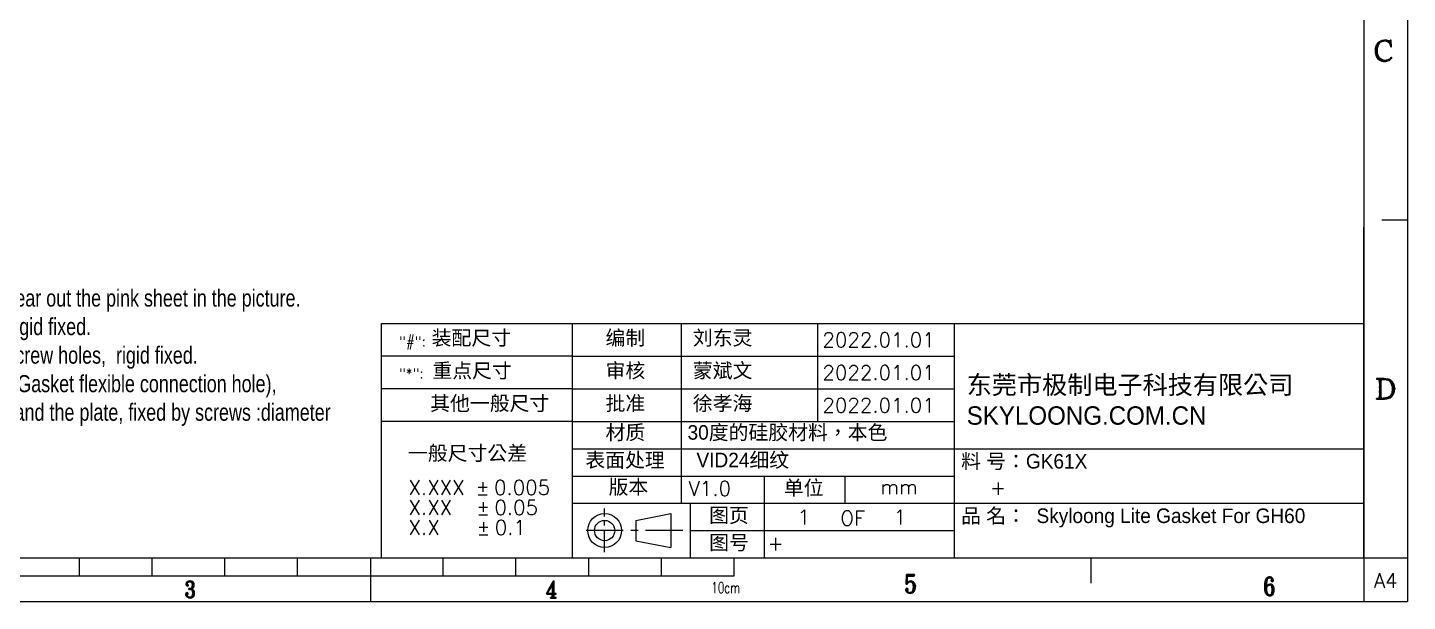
# Model space of a CAD drawing. Header units: millimetres. Extents: x 1385 to 1932, y 378 to 1802.
# Drawn here: x 1610.1 to 1932.2, y 1465.5 to 1599.6 of the extents above; entities that cross this region are included whole.
import ezdxf

# ---------------------------------------------------------------- set-up
doc = ezdxf.new("R2010")
doc.units = ezdxf.units.MM
doc.header["$LTSCALE"] = 46.255
doc.linetypes.add('CENTER', pattern=[0.6, 0.375, -0.075, 0.075, -0.075])
for name, color, linetype in [('09', 9, 'CONTINUOUS'), ('30', 30, 'CONTINUOUS'), ('CENTER', 6, 'CENTER'), ('DIM', 1, 'CONTINUOUS'), ('TEXT', 3, 'CONTINUOUS')]:
    doc.layers.add(name, color=color, linetype=linetype)
doc.styles.add('ROMANS', font='romans', dxfattribs={"width": 0.7})
doc.styles.add('細明體', font='PMingLiU.ttf', dxfattribs={"height": 3})

msp = doc.modelspace()

# ---------------------------------------------------------------- hatches: boundary and pattern name
at = {"layer": 'TEXT'}
h = msp.add_hatch(dxfattribs=at)
h.set_pattern_fill('ANSI31', color=1, scale=0.09037, angle=720, style=0)
h.set_pattern_definition([(45, (1908.787749, 1437.427304), (-0.0079876969, 0.0079876969), [])])
h.paths.add_polyline_path([(1926.02, 1592.25), (1925.81, 1592.44), (1925.66, 1592.6), (1925.52, 1592.81), (1925.4, 1593.03), (1925.32, 1593.29), (1925.26, 1593.56), (1925.22, 1593.85), (1925.2, 1594.16), (1925.22, 1594.22), (1925.23, 1594.55), (1925.26, 1594.85), (1925.32, 1595.14), (1925.4, 1595.39), (1925.51, 1595.62), (1925.62, 1595.83), (1925.76, 1596), (1925.84, 1596.08), (1926.05, 1596.23), (1926.33, 1596.36), (1926.41, 1596.39), (1926.68, 1596.45), (1926.94, 1596.48), (1927.03, 1596.48), (1927.27, 1596.44), (1927.49, 1596.36), (1927.69, 1596.26), (1927.86, 1596.11), (1928.02, 1595.92), (1928.15, 1595.67), (1928.27, 1595.4), (1928.35, 1595.08), (1928.48, 1595.1), (1928.44, 1596.68), (1928.27, 1596.68), (1928.22, 1596.58), (1928.04, 1596.45), (1927.98, 1596.46), (1927.63, 1596.57), (1927.43, 1596.62), (1927.16, 1596.67), (1926.9, 1596.68), (1926.86, 1596.68), (1926.58, 1596.67), (1926.31, 1596.61), (1926.07, 1596.52), (1925.84, 1596.39), (1925.62, 1596.23), (1925.4, 1596.05), (1925.33, 1595.96), (1925.17, 1595.75), (1925.05, 1595.53), (1924.93, 1595.29), (1924.84, 1595.03), (1924.79, 1594.77), (1924.74, 1594.48), (1924.74, 1594.18), (1924.74, 1593.95), (1924.77, 1593.63), (1924.82, 1593.36), (1924.9, 1593.09), (1924.99, 1592.84), (1925.1, 1592.63), (1925.25, 1592.42), (1925.42, 1592.24), (1925.59, 1592.08), (1925.81, 1591.92), (1926.05, 1591.81), (1926.3, 1591.72), (1926.57, 1591.68), (1926.86, 1591.66), (1927.09, 1591.66), (1927.36, 1591.72), (1927.62, 1591.79), (1927.86, 1591.91), (1928.09, 1592.05), (1928.22, 1592.15), (1928.44, 1592.35), (1928.58, 1592.55), (1928.5, 1592.67), (1928.44, 1592.61), (1928.24, 1592.4), (1928.01, 1592.22), (1927.78, 1592.09), (1927.55, 1591.99), (1927.3, 1591.94), (1927.04, 1591.91), (1926.74, 1591.94), (1926.48, 1591.99), (1926.24, 1592.11)])
h = msp.add_hatch(dxfattribs=at)
h.set_pattern_fill('ANSI31', color=1, scale=0.016138, angle=720, style=0)
h.set_pattern_definition([(45, (1913.248357, 1458.297163), (-0.03622991, 0.03622991), [])])
h.paths.add_polyline_path([(1925.68, 1516.79), (1925.68, 1513.57), (1925.65, 1513.26), (1925.55, 1513.05), (1925.36, 1512.95), (1925.03, 1512.9), (1925.03, 1512.77), (1926.87, 1512.77), (1927.17, 1512.78), (1927.46, 1512.82), (1927.72, 1512.9), (1927.98, 1512.98), (1928.21, 1513.1), (1928.41, 1513.24), (1928.6, 1513.41), (1928.77, 1513.61), (1928.93, 1513.84), (1929.04, 1514.08), (1929.13, 1514.33), (1929.2, 1514.59), (1929.24, 1514.88), (1929.26, 1515.17), (1929.26, 1515.3), (1929.23, 1515.6), (1929.19, 1515.89), (1929.11, 1516.15), (1929.01, 1516.39), (1928.88, 1516.61), (1928.74, 1516.81), (1928.57, 1516.99), (1928.53, 1517.02), (1928.34, 1517.18), (1928.12, 1517.31), (1927.88, 1517.41), (1927.62, 1517.5), (1927.35, 1517.55), (1927.06, 1517.6), (1926.74, 1517.6), (1925.03, 1517.6), (1925.03, 1517.47), (1925.35, 1517.43), (1925.55, 1517.32), (1925.55, 1517.31), (1925.65, 1517.12)])
h.paths.add_polyline_path([(1926.1, 1517.04), (1926.14, 1517.28), (1926.17, 1517.31), (1926.44, 1517.38), (1926.67, 1517.38), (1927, 1517.35), (1927.29, 1517.3), (1927.55, 1517.22), (1927.78, 1517.14), (1927.96, 1517.01), (1928.14, 1516.88), (1928.27, 1516.72), (1928.41, 1516.52), (1928.53, 1516.29), (1928.61, 1516.03), (1928.68, 1515.77), (1928.73, 1515.48), (1928.74, 1515.17), (1928.74, 1515.12), (1928.73, 1514.84), (1928.68, 1514.56), (1928.63, 1514.31), (1928.54, 1514.09), (1928.44, 1513.87), (1928.32, 1513.69), (1928.17, 1513.53), (1928.01, 1513.38), (1927.81, 1513.27), (1927.59, 1513.17), (1927.36, 1513.1), (1927.1, 1513.04), (1926.83, 1513.01), (1926.53, 1513), (1926.45, 1513), (1926.2, 1513.04), (1926.17, 1513.07), (1926.1, 1513.34)], flags=16)
h = msp.add_hatch(dxfattribs=at)
h.set_pattern_fill('ANSI31', color=1, scale=0.07534, angle=720, style=0)
h.set_pattern_definition([(45, (1549.136766, 1252.006175), (-0.00665921676, 0.00665921676), [])])
h.paths.add_polyline_path([(1648.58, 1469.61), (1648.61, 1469.37), (1648.61, 1469.32), (1648.58, 1469.07), (1648.53, 1468.86), (1648.43, 1468.69), (1648.3, 1468.58), (1648.15, 1468.51), (1647.96, 1468.5), (1647.78, 1468.5), (1647.78, 1468.29), (1647.96, 1468.29), (1648.21, 1468.26), (1648.4, 1468.19), (1648.54, 1468.07), (1648.62, 1467.92), (1648.66, 1467.71), (1648.69, 1467.46), (1648.68, 1467.24), (1648.64, 1467), (1648.57, 1466.82), (1648.47, 1466.67), (1648.35, 1466.56), (1648.19, 1466.5), (1648, 1466.48), (1647.79, 1466.52), (1647.58, 1466.61), (1647.43, 1466.78), (1647.38, 1466.97), (1647.47, 1467.13), (1647.51, 1467.17), (1647.61, 1467.35), (1647.54, 1467.52), (1647.38, 1467.6), (1647.31, 1467.58), (1647.14, 1467.46), (1647.11, 1467.4), (1647.07, 1467.18), (1647.07, 1467.14), (1647.1, 1466.92), (1647.2, 1466.73), (1647.24, 1466.66), (1647.39, 1466.5), (1647.58, 1466.38), (1647.65, 1466.35), (1647.86, 1466.3), (1648.08, 1466.27), (1648.17, 1466.27), (1648.39, 1466.31), (1648.58, 1466.39), (1648.73, 1466.5), (1648.87, 1466.64), (1648.97, 1466.81), (1649.04, 1467), (1649.09, 1467.22), (1649.11, 1467.47), (1649.11, 1467.54), (1649.07, 1467.78), (1649, 1467.97), (1648.9, 1468.14), (1648.89, 1468.15), (1648.75, 1468.28), (1648.55, 1468.36), (1648.32, 1468.4), (1648.53, 1468.47), (1648.71, 1468.58), (1648.85, 1468.75), (1648.94, 1468.93), (1649, 1469.14), (1649.03, 1469.37), (1649.03, 1469.43), (1648.98, 1469.64), (1648.91, 1469.84), (1648.85, 1469.97), (1648.71, 1470.11), (1648.54, 1470.21), (1648.33, 1470.26), (1648.08, 1470.29), (1648, 1470.29), (1647.76, 1470.25), (1647.58, 1470.18), (1647.4, 1470.05), (1647.26, 1469.87), (1647.18, 1469.66), (1647.15, 1469.46), (1647.15, 1469.39), (1647.21, 1469.19), (1647.25, 1469.14), (1647.44, 1469.05), (1647.6, 1469.11), (1647.67, 1469.26), (1647.65, 1469.35), (1647.5, 1469.5), (1647.5, 1469.51), (1647.4, 1469.68), (1647.44, 1469.83), (1647.63, 1469.97), (1647.79, 1470.04), (1648, 1470.08), (1648.07, 1470.08), (1648.26, 1470.04), (1648.42, 1469.94), (1648.51, 1469.8)])
h = msp.add_hatch(dxfattribs=at)
h.set_pattern_fill('ANSI31', color=1, scale=0.07534, angle=720, style=0)
h.set_pattern_definition([(45, (1593.841029, 1251.944633), (-0.00665921676, 0.00665921676), [])])
h.paths.add_polyline_path([(1733.03, 1470.23), (1732.8, 1470.23), (1731.3, 1467.44), (1731.3, 1467.2), (1732.62, 1467.2), (1732.62, 1466.59), (1732.6, 1466.51), (1732.45, 1466.41), (1732.16, 1466.41), (1732.16, 1466.25), (1733.49, 1466.25), (1733.49, 1466.41), (1733.17, 1466.41), (1733.12, 1466.43), (1733.03, 1466.59), (1733.03, 1467.2), (1733.53, 1467.2), (1733.53, 1467.37), (1733.03, 1467.37)])
h.paths.add_polyline_path([(1732.62, 1467.37), (1732.62, 1469.41), (1731.51, 1467.37)], flags=17)
h = msp.add_hatch(dxfattribs=at)
h.set_pattern_fill('ANSI31', color=1, scale=0.084381, angle=720, style=0)
h.set_pattern_definition([(45, (1613.577406, 1475.653603), (-0.00745832277, 0.00745832277), [])])
h.paths.add_polyline_path([(1817.06, 1471.4), (1817.13, 1471.82), (1815.29, 1471.82), (1815.24, 1469.51), (1815.45, 1469.51), (1815.56, 1469.71), (1815.73, 1469.89), (1815.92, 1470), (1816.15, 1470.05), (1816.2, 1470.04), (1816.44, 1470), (1816.63, 1469.88), (1816.77, 1469.7), (1816.84, 1469.49), (1816.88, 1469.25), (1816.9, 1468.96), (1816.9, 1468.88), (1816.88, 1468.59), (1816.84, 1468.34), (1816.77, 1468.13), (1816.68, 1467.94), (1816.52, 1467.75), (1816.32, 1467.64), (1816.08, 1467.6), (1815.91, 1467.62), (1815.68, 1467.7), (1815.6, 1467.76), (1815.5, 1467.95), (1815.59, 1468.13), (1815.62, 1468.17), (1815.69, 1468.4), (1815.6, 1468.55), (1815.4, 1468.61), (1815.2, 1468.49), (1815.18, 1468.43), (1815.13, 1468.19), (1815.13, 1468.14), (1815.18, 1467.9), (1815.29, 1467.7), (1815.47, 1467.55), (1815.49, 1467.54), (1815.69, 1467.44), (1815.93, 1467.39), (1816.22, 1467.37), (1816.47, 1467.4), (1816.69, 1467.49), (1816.71, 1467.5), (1816.91, 1467.65), (1817.06, 1467.83), (1817.18, 1468.04), (1817.26, 1468.23), (1817.32, 1468.46), (1817.36, 1468.71), (1817.37, 1468.98), (1817.36, 1469.21), (1817.31, 1469.45), (1817.22, 1469.66), (1817.2, 1469.7), (1817.08, 1469.91), (1816.92, 1470.07), (1816.74, 1470.19), (1816.52, 1470.26), (1816.27, 1470.28), (1816.2, 1470.28), (1815.96, 1470.23), (1815.74, 1470.13), (1815.57, 1470), (1815.43, 1469.84), (1815.48, 1471.4)])
h = msp.add_hatch(dxfattribs=at)
h.set_pattern_fill('ANSI31', color=1, scale=0.083712, angle=720, style=0)
h.set_pattern_definition([(45, (1658.336554, 1228.70846), (-0.00739912973, 0.00739912973), [])])
h.paths.add_polyline_path([(1900.83, 1470.83), (1900.66, 1471.03), (1900.51, 1471.14), (1900.29, 1471.21), (1900.04, 1471.24), (1899.86, 1471.23), (1899.63, 1471.15), (1899.44, 1471.03), (1899.41, 1471.01), (1899.27, 1470.84), (1899.17, 1470.63), (1899.07, 1470.37), (1899.04, 1470.23), (1899, 1470.03), (1898.96, 1469.8), (1898.95, 1469.53), (1898.93, 1469.27), (1898.93, 1468.98), (1898.93, 1468.93), (1898.93, 1468.63), (1898.95, 1468.35), (1898.96, 1468.1), (1899, 1467.9), (1899.03, 1467.72), (1899.09, 1467.52), (1899.18, 1467.29), (1899.3, 1467.1), (1899.46, 1466.96), (1899.64, 1466.85), (1899.86, 1466.79), (1900.09, 1466.78), (1900.31, 1466.81), (1900.51, 1466.87), (1900.69, 1466.99), (1900.84, 1467.18), (1900.97, 1467.41), (1901.03, 1467.56), (1901.08, 1467.79), (1901.12, 1468.04), (1901.14, 1468.3), (1901.14, 1468.32), (1901.11, 1468.59), (1901.06, 1468.83), (1900.98, 1469.03), (1900.97, 1469.04), (1900.84, 1469.26), (1900.66, 1469.41), (1900.44, 1469.52), (1900.2, 1469.55), (1900.09, 1469.55), (1899.86, 1469.49), (1899.66, 1469.36), (1899.58, 1469.33), (1899.4, 1469.18), (1899.4, 1469.36), (1899.4, 1469.63), (1899.41, 1469.87), (1899.44, 1470.1), (1899.47, 1470.34), (1899.5, 1470.46), (1899.58, 1470.71), (1899.72, 1470.87), (1899.87, 1470.98), (1900.09, 1471.01), (1900.14, 1471.01), (1900.38, 1470.95), (1900.46, 1470.92), (1900.57, 1470.75), (1900.51, 1470.58), (1900.49, 1470.57), (1900.41, 1470.34), (1900.46, 1470.15), (1900.66, 1470.09), (1900.67, 1470.09), (1900.88, 1470.2), (1900.88, 1470.23), (1900.94, 1470.46), (1900.92, 1470.61)])
h.paths.add_polyline_path([(1900.35, 1469.24), (1900.44, 1469.15), (1900.54, 1468.98), (1900.61, 1468.76), (1900.64, 1468.5), (1900.66, 1468.18), (1900.66, 1467.93), (1900.61, 1467.66), (1900.55, 1467.42), (1900.46, 1467.25), (1900.34, 1467.12), (1900.27, 1467.07), (1900.04, 1467.01), (1899.9, 1467.04), (1899.7, 1467.18), (1899.61, 1467.33), (1899.52, 1467.55), (1899.46, 1467.81), (1899.44, 1467.92), (1899.43, 1468.13), (1899.41, 1468.36), (1899.4, 1468.64), (1899.4, 1468.95), (1899.47, 1469.03), (1899.69, 1469.2), (1899.89, 1469.29), (1900.09, 1469.32), (1900.14, 1469.32)], flags=16)

# ---------------------------------------------------------------- linework, layer by layer
at = {"layer": '09', "color": 1}
for p, q in [((1932.22, 1801.84), (1932.22, 1465.5)), ((1922.03, 1791.64), (1922.03, 1475.69)), ((1922.03, 1475.69), (1922.03, 1552.98)), ((1458.29, 1475.69), (1922.03, 1475.69)), ((1922.03, 1475.69), (1922.03, 1465.5)), ((1922.03, 1475.69), (1932.22, 1475.69)), ((1448.09, 1465.5), (1932.22, 1465.5))]:
    msp.add_line(p, q, dxfattribs=at)
at = {"layer": '30', "color": 1}
for p, q in [((1926.28, 1554.68), (1932.22, 1554.68)), ((1622.21, 1471.44), (1622.21, 1475.69)), ((1639.2, 1471.44), (1639.2, 1475.69)), ((1656.18, 1471.44), (1656.18, 1475.69)), ((1707.14, 1471.44), (1707.14, 1475.69)), ((1724.13, 1471.44), (1724.13, 1475.69)), ((1741.12, 1471.44), (1741.12, 1475.69)), ((1758.11, 1471.44), (1758.11, 1475.69)), ((1775.09, 1471.44), (1775.09, 1475.69)), ((1858.33, 1475.69), (1858.33, 1469.74)), ((1605.22, 1471.44), (1775.09, 1471.44))]:
    msp.add_line(p, q, dxfattribs=at)
at = {"layer": '30'}
for p, q in [((1692.71, 1530.47), (1922.03, 1530.47)), ((1692.71, 1475.69), (1692.71, 1530.47)), ((1737.3, 1475.69), (1737.3, 1530.47)), ((1762.78, 1494.8), (1762.78, 1530.47)), ((1794.63, 1507.54), (1794.63, 1530.47)), ((1826.48, 1488.43), (1826.48, 1530.47)), ((1737.3, 1522.83), (1692.71, 1522.83)), ((1737.3, 1522.83), (1826.48, 1522.83)), ((1737.3, 1515.18), (1692.71, 1515.18)), ((1737.3, 1515.18), (1826.48, 1515.18)), ((1737.3, 1507.54), (1692.71, 1507.54)), ((1737.3, 1507.54), (1826.48, 1507.54)), ((1737.3, 1501.17), (1826.48, 1501.17)), ((1826.48, 1501.17), (1922.03, 1501.17)), ((1737.3, 1494.8), (1826.48, 1494.8)), ((1762.78, 1488.43), (1762.78, 1494.8)), ((1782.17, 1488.43), (1782.17, 1494.8)), ((1801, 1488.43), (1801, 1494.8)), ((1737.3, 1488.43), (1922.03, 1488.43)), ((1764.88, 1475.69), (1764.88, 1488.43)), ((1782.17, 1475.69), (1782.17, 1488.43)), ((1826.48, 1475.69), (1826.48, 1488.43)), ((1764.88, 1482.06), (1826.48, 1482.06)), ((1673.17, 1471.44), (1673.17, 1475.69)), ((1690.16, 1475.69), (1690.16, 1465.5))]:
    msp.add_line(p, q, dxfattribs=at)
at = {"layer": 'CENTER', "color": 1, "ltscale": 0.3}
msp.add_line((1744.83, 1476.99), (1744.83, 1487.22), dxfattribs=at)
at = {"layer": 'CENTER', "color": 1, "ltscale": 0.5}
msp.add_line((1763.05, 1482.06), (1739.36, 1482.06), dxfattribs=at)
at = {"layer": 'TEXT', "color": 1}
for p, q in [((1924.74, 1594.48), (1924.79, 1594.77)), ((1924.74, 1594.18), (1924.74, 1594.48)), ((1924.79, 1594.77), (1924.84, 1595.03)), ((1924.84, 1595.03), (1924.93, 1595.29)), ((1924.93, 1595.29), (1925.05, 1595.53)), ((1925.05, 1595.53), (1925.17, 1595.75)), ((1925.17, 1595.75), (1925.33, 1595.96)), ((1925.22, 1594.22), (1925.23, 1594.55)), ((1925.23, 1594.55), (1925.26, 1594.85)), ((1925.26, 1594.85), (1925.32, 1595.14)), ((1925.32, 1595.14), (1925.4, 1595.39)), ((1925.33, 1595.96), (1925.4, 1596.05)), ((1925.4, 1596.05), (1925.62, 1596.23)), ((1925.4, 1595.39), (1925.51, 1595.62)), ((1925.51, 1595.62), (1925.62, 1595.83)), ((1925.62, 1596.23), (1925.84, 1596.39)), ((1925.62, 1595.83), (1925.76, 1596)), ((1925.76, 1596), (1925.84, 1596.08)), ((1925.84, 1596.39), (1926.07, 1596.52)), ((1925.84, 1596.08), (1926.05, 1596.23)), ((1926.33, 1596.36), (1926.05, 1596.23)), ((1926.07, 1596.52), (1926.31, 1596.61)), ((1926.31, 1596.61), (1926.58, 1596.67)), ((1926.41, 1596.39), (1926.33, 1596.36)), ((1926.41, 1596.39), (1926.68, 1596.45)), ((1926.58, 1596.67), (1926.86, 1596.68)), ((1926.94, 1596.48), (1926.68, 1596.45)), ((1926.9, 1596.68), (1926.86, 1596.68)), ((1927.16, 1596.67), (1926.9, 1596.68)), ((1926.94, 1596.48), (1927.03, 1596.48)), ((1927.27, 1596.44), (1927.03, 1596.48)), ((1927.43, 1596.62), (1927.16, 1596.67)), ((1927.27, 1596.44), (1927.49, 1596.36)), ((1927.63, 1596.57), (1927.43, 1596.62)), ((1927.49, 1596.36), (1927.69, 1596.26)), ((1927.98, 1596.46), (1927.63, 1596.57)), ((1927.69, 1596.26), (1927.86, 1596.11)), ((1927.86, 1596.11), (1928.02, 1595.92)), ((1927.98, 1596.46), (1928.04, 1596.45)), ((1928.02, 1595.92), (1928.15, 1595.67)), ((1928.22, 1596.58), (1928.04, 1596.45)), ((1928.04, 1596.45), (1928.04, 1596.45)), ((1928.15, 1595.67), (1928.27, 1595.4)), ((1928.27, 1596.68), (1928.22, 1596.58)), ((1928.44, 1596.68), (1928.27, 1596.68)), ((1928.35, 1595.08), (1928.27, 1595.4)), ((1928.48, 1595.1), (1928.35, 1595.08)), ((1928.48, 1595.1), (1928.44, 1596.68)), ((1924.74, 1593.95), (1924.74, 1594.18)), ((1924.77, 1593.63), (1924.74, 1593.95)), ((1924.82, 1593.36), (1924.77, 1593.63)), ((1924.9, 1593.09), (1924.82, 1593.36)), ((1924.99, 1592.84), (1924.9, 1593.09)), ((1925.1, 1592.63), (1924.99, 1592.84)), ((1925.25, 1592.42), (1925.1, 1592.63)), ((1925.2, 1594.16), (1925.22, 1594.22)), ((1925.22, 1593.85), (1925.2, 1594.16)), ((1925.26, 1593.56), (1925.22, 1593.85)), ((1925.42, 1592.24), (1925.25, 1592.42)), ((1925.32, 1593.29), (1925.26, 1593.56)), ((1925.4, 1593.03), (1925.32, 1593.29)), ((1925.52, 1592.81), (1925.4, 1593.03)), ((1925.59, 1592.08), (1925.42, 1592.24)), ((1925.66, 1592.6), (1925.52, 1592.81)), ((1925.81, 1591.92), (1925.59, 1592.08)), ((1925.66, 1592.6), (1925.81, 1592.44)), ((1926.02, 1592.25), (1925.81, 1592.44)), ((1926.05, 1591.81), (1925.81, 1591.92)), ((1926.24, 1592.11), (1926.02, 1592.25)), ((1926.3, 1591.72), (1926.05, 1591.81)), ((1926.48, 1591.99), (1926.24, 1592.11)), ((1926.57, 1591.68), (1926.3, 1591.72)), ((1926.48, 1591.99), (1926.74, 1591.94)), ((1926.86, 1591.66), (1926.57, 1591.68)), ((1927.03, 1591.91), (1926.74, 1591.94)), ((1927.09, 1591.66), (1926.86, 1591.66)), ((1927.03, 1591.91), (1927.04, 1591.91)), ((1927.3, 1591.94), (1927.04, 1591.91)), ((1927.04, 1591.91), (1927.04, 1591.91)), ((1927.09, 1591.66), (1927.36, 1591.72)), ((1927.55, 1591.99), (1927.3, 1591.94)), ((1927.36, 1591.72), (1927.62, 1591.79)), ((1927.55, 1591.99), (1927.78, 1592.09)), ((1927.62, 1591.79), (1927.86, 1591.91)), ((1927.78, 1592.09), (1928.01, 1592.22)), ((1927.86, 1591.91), (1928.09, 1592.05)), ((1928.01, 1592.22), (1928.24, 1592.4)), ((1928.09, 1592.05), (1928.22, 1592.15)), ((1928.22, 1592.15), (1928.44, 1592.35)), ((1928.24, 1592.4), (1928.44, 1592.61)), ((1928.5, 1592.67), (1928.44, 1592.61)), ((1928.44, 1592.35), (1928.58, 1592.55)), ((1928.58, 1592.55), (1928.5, 1592.67)), ((1926.74, 1517.6), (1925.03, 1517.6)), ((1925.03, 1517.6), (1925.03, 1517.47)), ((1925.03, 1517.47), (1925.35, 1517.43)), ((1925.55, 1517.32), (1925.35, 1517.43)), ((1925.55, 1517.32), (1925.55, 1517.31)), ((1925.65, 1517.12), (1925.55, 1517.31)), ((1925.68, 1516.79), (1925.65, 1517.12)), ((1926.1, 1517.04), (1926.14, 1517.28)), ((1926.17, 1517.31), (1926.14, 1517.28)), ((1926.17, 1517.31), (1926.44, 1517.38)), ((1926.44, 1517.38), (1926.67, 1517.38)), ((1926.67, 1517.38), (1927, 1517.35)), ((1926.74, 1517.6), (1927.06, 1517.6)), ((1927.29, 1517.3), (1927, 1517.35)), ((1927.06, 1517.6), (1927.35, 1517.55)), ((1927.29, 1517.3), (1927.55, 1517.22)), ((1927.35, 1517.55), (1927.62, 1517.5)), ((1927.78, 1517.14), (1927.55, 1517.22)), ((1927.88, 1517.41), (1927.62, 1517.5)), ((1927.96, 1517.01), (1927.78, 1517.14)), ((1928.12, 1517.31), (1927.88, 1517.41)), ((1928.34, 1517.18), (1928.12, 1517.31)), ((1928.53, 1517.02), (1928.34, 1517.18)), ((1925.68, 1516.79), (1925.68, 1513.57)), ((1926.1, 1513.34), (1926.1, 1517.04)), ((1928.14, 1516.88), (1927.96, 1517.01)), ((1928.27, 1516.72), (1928.14, 1516.88)), ((1928.41, 1516.52), (1928.27, 1516.72)), ((1928.32, 1513.69), (1928.44, 1513.87)), ((1928.53, 1516.29), (1928.41, 1516.52)), ((1928.44, 1513.87), (1928.54, 1514.09)), ((1928.57, 1516.99), (1928.53, 1517.02)), ((1928.61, 1516.03), (1928.53, 1516.29)), ((1928.63, 1514.31), (1928.54, 1514.09)), ((1928.74, 1516.81), (1928.57, 1516.99)), ((1928.68, 1515.77), (1928.61, 1516.03)), ((1928.63, 1514.31), (1928.68, 1514.56)), ((1928.73, 1515.48), (1928.68, 1515.77)), ((1928.68, 1514.56), (1928.73, 1514.84)), ((1928.74, 1515.17), (1928.73, 1515.48)), ((1928.73, 1514.84), (1928.74, 1515.12)), ((1928.88, 1516.61), (1928.74, 1516.81)), ((1928.74, 1515.17), (1928.74, 1515.12)), ((1928.77, 1513.61), (1928.93, 1513.84)), ((1929.01, 1516.39), (1928.88, 1516.61)), ((1928.93, 1513.84), (1929.04, 1514.08)), ((1929.11, 1516.15), (1929.01, 1516.39)), ((1929.04, 1514.08), (1929.13, 1514.33)), ((1929.19, 1515.89), (1929.11, 1516.15)), ((1929.13, 1514.33), (1929.2, 1514.59)), ((1929.23, 1515.6), (1929.19, 1515.89)), ((1929.2, 1514.59), (1929.24, 1514.88)), ((1929.26, 1515.3), (1929.23, 1515.6)), ((1929.24, 1514.88), (1929.26, 1515.17)), ((1929.26, 1515.3), (1929.26, 1515.17)), ((1925.36, 1512.95), (1925.03, 1512.9)), ((1925.03, 1512.77), (1925.03, 1512.9)), ((1926.87, 1512.77), (1925.03, 1512.77)), ((1925.03, 1512.77), (1926.83, 1512.77)), ((1926.87, 1512.77), (1925.03, 1512.77)), ((1925.36, 1512.95), (1925.55, 1513.05)), ((1925.55, 1513.05), (1925.65, 1513.26)), ((1925.55, 1513.05), (1925.55, 1513.05)), ((1925.65, 1513.26), (1925.68, 1513.57)), ((1925.68, 1513.57), (1925.68, 1513.57)), ((1926.17, 1513.07), (1926.1, 1513.34)), ((1926.2, 1513.04), (1926.17, 1513.07)), ((1926.2, 1513.04), (1926.45, 1513)), ((1926.45, 1513), (1926.53, 1513)), ((1926.83, 1513.01), (1926.53, 1513)), ((1927.1, 1513.04), (1926.83, 1513.01)), ((1926.83, 1512.77), (1926.87, 1512.77)), ((1927.17, 1512.78), (1926.87, 1512.77)), ((1927.36, 1513.1), (1927.1, 1513.04)), ((1927.46, 1512.82), (1927.17, 1512.78)), ((1927.36, 1513.1), (1927.59, 1513.17)), ((1927.72, 1512.9), (1927.46, 1512.82)), ((1927.59, 1513.17), (1927.81, 1513.27)), ((1927.72, 1512.9), (1927.98, 1512.98)), ((1928.01, 1513.38), (1927.81, 1513.27)), ((1927.98, 1512.98), (1928.21, 1513.1)), ((1928.01, 1513.38), (1928.17, 1513.53)), ((1928.17, 1513.53), (1928.32, 1513.69)), ((1928.21, 1513.1), (1928.41, 1513.24)), ((1928.41, 1513.24), (1928.6, 1513.41)), ((1928.6, 1513.41), (1928.77, 1513.61)), ((1928.77, 1513.61), (1928.77, 1513.61)), ((1752.1, 1484.43), (1760.31, 1486.01)), ((1760.31, 1486.01), (1760.31, 1478.1)), ((1752.1, 1484.43), (1752.1, 1479.68)), ((1752.1, 1479.68), (1760.31, 1478.1)), ((1647.15, 1469.46), (1647.18, 1469.66)), ((1647.15, 1469.46), (1647.15, 1469.39)), ((1647.21, 1469.19), (1647.15, 1469.39)), ((1647.18, 1469.66), (1647.26, 1469.87)), ((1647.21, 1469.19), (1647.25, 1469.14)), ((1647.44, 1469.05), (1647.25, 1469.14)), ((1647.26, 1469.87), (1647.4, 1470.05)), ((1647.26, 1469.87), (1647.26, 1469.87)), ((1647.4, 1470.05), (1647.58, 1470.18)), ((1647.44, 1469.83), (1647.4, 1469.68)), ((1647.5, 1469.51), (1647.4, 1469.68)), ((1647.44, 1469.83), (1647.63, 1469.97)), ((1647.6, 1469.11), (1647.44, 1469.05)), ((1647.5, 1469.51), (1647.5, 1469.5)), ((1647.65, 1469.35), (1647.5, 1469.5)), ((1647.58, 1470.18), (1647.76, 1470.25)), ((1647.58, 1470.18), (1647.58, 1470.18)), ((1647.6, 1469.11), (1647.67, 1469.26)), ((1647.79, 1470.04), (1647.63, 1469.97)), ((1647.65, 1469.35), (1647.67, 1469.26)), ((1647.76, 1470.25), (1648, 1470.29)), ((1647.79, 1470.04), (1648, 1470.08)), ((1648.08, 1470.29), (1648, 1470.29)), ((1648, 1470.08), (1648.07, 1470.08)), ((1648.07, 1470.08), (1648.26, 1470.04)), ((1648.33, 1470.26), (1648.08, 1470.29)), ((1648.42, 1469.94), (1648.26, 1470.04)), ((1648.54, 1470.21), (1648.33, 1470.26)), ((1648.51, 1469.8), (1648.42, 1469.94)), ((1648.43, 1468.69), (1648.53, 1468.86)), ((1648.58, 1469.61), (1648.51, 1469.8)), ((1648.53, 1468.86), (1648.58, 1469.07)), ((1648.71, 1470.11), (1648.54, 1470.21)), ((1648.61, 1469.37), (1648.58, 1469.61)), ((1648.58, 1469.07), (1648.61, 1469.32)), ((1648.61, 1469.32), (1648.61, 1469.37)), ((1648.85, 1469.97), (1648.71, 1470.11)), ((1648.71, 1468.58), (1648.85, 1468.75)), ((1648.91, 1469.84), (1648.85, 1469.97)), ((1648.85, 1468.75), (1648.94, 1468.93)), ((1648.98, 1469.64), (1648.91, 1469.84)), ((1648.94, 1468.93), (1649, 1469.14)), ((1649.03, 1469.43), (1648.98, 1469.64)), ((1649, 1469.14), (1649.03, 1469.37)), ((1649.03, 1469.37), (1649.03, 1469.43)), ((1732.8, 1470.23), (1731.3, 1467.44)), ((1731.51, 1467.37), (1732.62, 1469.41)), ((1732.62, 1469.41), (1732.62, 1467.37)), ((1733.03, 1470.23), (1732.8, 1470.23)), ((1733.03, 1467.37), (1733.03, 1470.23)), ((1815.24, 1469.51), (1815.29, 1471.82)), ((1815.24, 1469.51), (1815.45, 1469.51)), ((1817.13, 1471.82), (1815.29, 1471.82)), ((1815.48, 1471.4), (1815.43, 1469.84)), ((1815.43, 1469.84), (1815.57, 1470)), ((1815.43, 1469.84), (1815.43, 1469.84)), ((1815.45, 1469.51), (1815.56, 1469.71)), ((1817.06, 1471.4), (1815.48, 1471.4)), ((1815.56, 1469.71), (1815.73, 1469.89)), ((1815.57, 1470), (1815.74, 1470.13)), ((1815.73, 1469.89), (1815.92, 1470)), ((1815.74, 1470.13), (1815.96, 1470.23)), ((1816.15, 1470.05), (1815.92, 1470)), ((1815.96, 1470.23), (1816.2, 1470.28)), ((1816.15, 1470.05), (1816.2, 1470.04)), ((1816.27, 1470.28), (1816.2, 1470.28)), ((1816.2, 1470.04), (1816.44, 1470)), ((1816.52, 1470.26), (1816.27, 1470.28)), ((1816.63, 1469.88), (1816.44, 1470)), ((1816.74, 1470.19), (1816.52, 1470.26)), ((1816.77, 1469.7), (1816.63, 1469.88)), ((1816.92, 1470.07), (1816.74, 1470.19)), ((1816.77, 1469.7), (1816.78, 1469.69)), ((1816.84, 1469.49), (1816.78, 1469.69)), ((1816.88, 1469.25), (1816.84, 1469.49)), ((1816.9, 1468.96), (1816.88, 1469.25)), ((1816.88, 1468.59), (1816.9, 1468.88)), ((1816.9, 1468.96), (1816.9, 1468.88)), ((1817.08, 1469.91), (1816.92, 1470.07)), ((1817.13, 1471.82), (1817.06, 1471.4)), ((1817.2, 1469.7), (1817.08, 1469.91)), ((1817.22, 1469.66), (1817.2, 1469.7)), ((1817.31, 1469.45), (1817.22, 1469.66)), ((1817.36, 1469.21), (1817.31, 1469.45)), ((1817.36, 1469.21), (1817.37, 1468.98)), ((1817.36, 1468.71), (1817.37, 1468.98)), ((1898.93, 1469.27), (1898.95, 1469.53)), ((1898.93, 1468.98), (1898.93, 1469.27)), ((1898.93, 1468.93), (1898.93, 1468.98)), ((1898.93, 1468.63), (1898.93, 1468.93)), ((1898.95, 1469.53), (1898.96, 1469.8)), ((1898.96, 1469.8), (1899, 1470.03)), ((1899, 1470.03), (1899.04, 1470.23)), ((1899.04, 1470.23), (1899.07, 1470.37)), ((1899.07, 1470.37), (1899.17, 1470.63)), ((1899.17, 1470.63), (1899.27, 1470.84)), ((1899.27, 1470.84), (1899.41, 1471.01)), ((1899.4, 1469.63), (1899.41, 1469.87)), ((1899.4, 1469.36), (1899.4, 1469.63)), ((1899.4, 1469.18), (1899.4, 1469.36)), ((1899.4, 1469.18), (1899.58, 1469.33)), ((1899.4, 1468.95), (1899.47, 1469.03)), ((1899.4, 1468.64), (1899.4, 1468.95)), ((1899.41, 1471.01), (1899.44, 1471.03)), ((1899.41, 1469.87), (1899.44, 1470.1)), ((1899.44, 1471.03), (1899.63, 1471.15)), ((1899.44, 1470.1), (1899.47, 1470.34)), ((1899.47, 1470.34), (1899.5, 1470.46)), ((1899.47, 1469.03), (1899.69, 1469.2)), ((1899.5, 1470.46), (1899.58, 1470.71)), ((1899.58, 1470.71), (1899.72, 1470.87)), ((1899.66, 1469.36), (1899.58, 1469.33)), ((1899.63, 1471.15), (1899.86, 1471.23)), ((1899.66, 1469.36), (1899.86, 1469.49)), ((1899.89, 1469.29), (1899.69, 1469.2)), ((1899.87, 1470.98), (1899.72, 1470.87)), ((1900.04, 1471.24), (1899.86, 1471.23)), ((1899.86, 1469.49), (1900.09, 1469.55)), ((1899.87, 1470.98), (1900.09, 1471.01)), ((1900.09, 1469.32), (1899.89, 1469.29)), ((1900.29, 1471.21), (1900.04, 1471.24)), ((1900.09, 1471.01), (1900.14, 1471.01)), ((1900.2, 1469.55), (1900.09, 1469.55)), ((1900.09, 1469.32), (1900.14, 1469.32)), ((1900.14, 1471.01), (1900.38, 1470.95)), ((1900.35, 1469.24), (1900.14, 1469.32)), ((1900.44, 1469.52), (1900.2, 1469.55)), ((1900.51, 1471.14), (1900.29, 1471.21)), ((1900.35, 1469.24), (1900.44, 1469.15)), ((1900.38, 1470.95), (1900.46, 1470.92)), ((1900.41, 1470.34), (1900.49, 1470.57)), ((1900.46, 1470.15), (1900.41, 1470.34)), ((1900.66, 1469.41), (1900.44, 1469.52)), ((1900.54, 1468.98), (1900.44, 1469.15)), ((1900.57, 1470.75), (1900.46, 1470.92)), ((1900.66, 1470.09), (1900.46, 1470.15)), ((1900.51, 1470.58), (1900.49, 1470.57)), ((1900.51, 1471.14), (1900.66, 1471.03)), ((1900.51, 1470.58), (1900.57, 1470.75)), ((1900.61, 1468.76), (1900.54, 1468.98)), ((1900.64, 1468.5), (1900.61, 1468.76)), ((1900.83, 1470.83), (1900.66, 1471.03)), ((1900.67, 1470.09), (1900.66, 1470.09)), ((1900.66, 1469.41), (1900.66, 1469.41)), ((1900.84, 1469.26), (1900.66, 1469.41)), ((1900.67, 1470.09), (1900.88, 1470.2)), ((1900.92, 1470.61), (1900.83, 1470.83)), ((1900.97, 1469.04), (1900.84, 1469.26)), ((1900.88, 1470.23), (1900.94, 1470.46)), ((1900.88, 1470.23), (1900.88, 1470.2)), ((1900.94, 1470.46), (1900.92, 1470.61)), ((1900.97, 1469.04), (1900.98, 1469.03)), ((1901.06, 1468.83), (1900.98, 1469.03)), ((1901.11, 1468.59), (1901.06, 1468.83)), ((1647.07, 1467.18), (1647.11, 1467.4)), ((1647.07, 1467.14), (1647.07, 1467.18)), ((1647.1, 1466.92), (1647.07, 1467.14)), ((1647.2, 1466.73), (1647.1, 1466.92)), ((1647.14, 1467.46), (1647.11, 1467.4)), ((1647.14, 1467.46), (1647.31, 1467.58)), ((1647.2, 1466.73), (1647.24, 1466.66)), ((1647.39, 1466.5), (1647.24, 1466.66)), ((1647.38, 1467.6), (1647.31, 1467.58)), ((1647.54, 1467.52), (1647.38, 1467.6)), ((1647.47, 1467.13), (1647.38, 1466.97)), ((1647.43, 1466.78), (1647.38, 1466.97)), ((1647.58, 1466.38), (1647.39, 1466.5)), ((1647.58, 1466.61), (1647.43, 1466.78)), ((1647.47, 1467.13), (1647.51, 1467.17)), ((1647.51, 1467.17), (1647.61, 1467.35)), ((1647.61, 1467.35), (1647.54, 1467.52)), ((1647.58, 1466.61), (1647.58, 1466.61)), ((1647.58, 1466.61), (1647.79, 1466.52)), ((1647.58, 1466.38), (1647.65, 1466.35)), ((1647.86, 1466.3), (1647.65, 1466.35)), ((1647.78, 1468.5), (1647.78, 1468.5)), ((1647.78, 1468.5), (1647.96, 1468.5)), ((1647.96, 1468.5), (1647.78, 1468.5)), ((1647.96, 1468.5), (1647.78, 1468.5)), ((1647.78, 1468.29), (1647.78, 1468.5)), ((1647.78, 1468.29), (1647.96, 1468.29)), ((1648, 1466.48), (1647.79, 1466.52)), ((1648.08, 1466.27), (1647.86, 1466.3)), ((1648.15, 1468.51), (1647.96, 1468.5)), ((1648.21, 1468.26), (1647.96, 1468.29)), ((1648.19, 1466.5), (1648, 1466.48)), ((1648, 1466.48), (1648, 1466.48)), ((1648, 1466.48), (1648, 1466.48)), ((1648.17, 1466.27), (1648.08, 1466.27)), ((1648.15, 1468.51), (1648.3, 1468.58)), ((1648.17, 1466.27), (1648.39, 1466.31)), ((1648.19, 1466.5), (1648.35, 1466.56)), ((1648.21, 1468.26), (1648.4, 1468.19)), ((1648.43, 1468.69), (1648.3, 1468.58)), ((1648.53, 1468.47), (1648.32, 1468.4)), ((1648.32, 1468.4), (1648.53, 1468.47)), ((1648.53, 1468.47), (1648.32, 1468.4)), ((1648.32, 1468.4), (1648.32, 1468.4)), ((1648.32, 1468.4), (1648.55, 1468.36)), ((1648.35, 1466.56), (1648.47, 1466.67)), ((1648.39, 1466.31), (1648.58, 1466.39)), ((1648.54, 1468.07), (1648.4, 1468.19)), ((1648.47, 1466.67), (1648.57, 1466.82)), ((1648.53, 1468.47), (1648.71, 1468.58)), ((1648.62, 1467.92), (1648.54, 1468.07)), ((1648.75, 1468.28), (1648.55, 1468.36)), ((1648.57, 1466.82), (1648.64, 1467)), ((1648.58, 1466.39), (1648.73, 1466.5)), ((1648.66, 1467.71), (1648.62, 1467.92)), ((1648.64, 1467), (1648.68, 1467.24)), ((1648.69, 1467.46), (1648.66, 1467.71)), ((1648.69, 1467.46), (1648.68, 1467.24)), ((1648.73, 1466.5), (1648.87, 1466.64)), ((1648.89, 1468.15), (1648.75, 1468.28)), ((1648.87, 1466.64), (1648.97, 1466.81)), ((1648.89, 1468.15), (1648.9, 1468.14)), ((1649, 1467.97), (1648.9, 1468.14)), ((1648.97, 1466.81), (1649.04, 1467)), ((1649.07, 1467.78), (1649, 1467.97)), ((1649.04, 1467), (1649.09, 1467.22)), ((1649.11, 1467.54), (1649.07, 1467.78)), ((1649.09, 1467.22), (1649.11, 1467.47)), ((1649.11, 1467.54), (1649.11, 1467.47)), ((1731.3, 1467.2), (1731.3, 1467.44)), ((1731.3, 1467.2), (1732.62, 1467.2)), ((1731.51, 1467.37), (1732.62, 1467.37)), ((1731.51, 1467.37), (1732.62, 1467.37)), ((1732.62, 1467.37), (1731.51, 1467.37)), ((1732.16, 1466.41), (1732.45, 1466.41)), ((1732.45, 1466.41), (1732.16, 1466.41)), ((1732.45, 1466.41), (1732.16, 1466.41)), ((1732.16, 1466.41), (1732.16, 1466.25)), ((1732.16, 1466.41), (1732.16, 1466.41)), ((1732.16, 1466.25), (1733.49, 1466.25)), ((1732.45, 1466.41), (1732.6, 1466.51)), ((1732.6, 1466.51), (1732.62, 1466.59)), ((1732.62, 1466.59), (1732.62, 1467.2)), ((1733.53, 1467.37), (1733.03, 1467.37)), ((1733.03, 1467.37), (1733.53, 1467.37)), ((1733.03, 1467.37), (1733.53, 1467.37)), ((1733.53, 1467.2), (1733.03, 1467.2)), ((1733.03, 1467.2), (1733.53, 1467.2)), ((1733.03, 1466.59), (1733.03, 1467.2)), ((1733.12, 1466.43), (1733.03, 1466.59)), ((1733.12, 1466.43), (1733.17, 1466.41)), ((1733.49, 1466.41), (1733.17, 1466.41)), ((1733.17, 1466.41), (1733.49, 1466.41)), ((1733.17, 1466.41), (1733.49, 1466.41)), ((1733.49, 1466.25), (1733.49, 1466.41)), ((1733.49, 1466.41), (1733.49, 1466.41)), ((1733.53, 1467.2), (1733.53, 1467.37)), ((1733.53, 1467.37), (1733.53, 1467.37)), ((1815.13, 1468.19), (1815.18, 1468.43)), ((1815.13, 1468.14), (1815.13, 1468.19)), ((1815.18, 1467.9), (1815.13, 1468.14)), ((1815.2, 1468.49), (1815.18, 1468.43)), ((1815.29, 1467.7), (1815.18, 1467.9)), ((1815.2, 1468.49), (1815.4, 1468.61)), ((1815.47, 1467.55), (1815.29, 1467.7)), ((1815.4, 1468.61), (1815.6, 1468.55)), ((1815.41, 1468.61), (1815.4, 1468.61)), ((1815.4, 1468.61), (1815.6, 1468.55)), ((1815.6, 1468.55), (1815.41, 1468.61)), ((1815.47, 1467.55), (1815.49, 1467.54)), ((1815.69, 1467.44), (1815.49, 1467.54)), ((1815.59, 1468.13), (1815.5, 1467.95)), ((1815.6, 1467.76), (1815.5, 1467.95)), ((1815.59, 1468.13), (1815.62, 1468.17)), ((1815.69, 1468.4), (1815.6, 1468.55)), ((1815.68, 1467.7), (1815.6, 1467.76)), ((1815.62, 1468.17), (1815.69, 1468.4)), ((1815.68, 1467.7), (1815.91, 1467.62)), ((1815.93, 1467.39), (1815.69, 1467.44)), ((1815.91, 1467.62), (1816.08, 1467.6)), ((1815.93, 1467.39), (1816.22, 1467.37)), ((1816.2, 1467.37), (1815.93, 1467.39)), ((1815.93, 1467.39), (1816.22, 1467.37)), ((1816.32, 1467.64), (1816.08, 1467.6)), ((1816.08, 1467.6), (1816.08, 1467.6)), ((1816.22, 1467.37), (1816.2, 1467.37)), ((1816.22, 1467.37), (1816.47, 1467.4)), ((1816.32, 1467.64), (1816.52, 1467.75)), ((1816.47, 1467.4), (1816.69, 1467.49)), ((1816.52, 1467.75), (1816.68, 1467.93)), ((1816.68, 1467.94), (1816.77, 1468.13)), ((1816.68, 1467.94), (1816.68, 1467.93)), ((1816.71, 1467.5), (1816.69, 1467.49)), ((1816.71, 1467.5), (1816.91, 1467.65)), ((1816.77, 1468.13), (1816.84, 1468.34)), ((1816.84, 1468.34), (1816.88, 1468.59)), ((1816.91, 1467.65), (1817.06, 1467.83)), ((1817.06, 1467.83), (1817.18, 1468.04)), ((1817.18, 1468.04), (1817.26, 1468.23)), ((1817.26, 1468.23), (1817.32, 1468.46)), ((1817.32, 1468.46), (1817.36, 1468.71)), ((1898.95, 1468.35), (1898.93, 1468.63)), ((1898.96, 1468.1), (1898.95, 1468.35)), ((1899, 1467.9), (1898.96, 1468.1)), ((1899.03, 1467.72), (1899, 1467.9)), ((1899.09, 1467.52), (1899.03, 1467.72)), ((1899.18, 1467.29), (1899.09, 1467.52)), ((1899.3, 1467.1), (1899.18, 1467.29)), ((1899.46, 1466.96), (1899.3, 1467.1)), ((1899.41, 1468.36), (1899.4, 1468.64)), ((1899.43, 1468.13), (1899.41, 1468.36)), ((1899.44, 1467.92), (1899.43, 1468.13)), ((1899.46, 1467.81), (1899.44, 1467.92)), ((1899.52, 1467.55), (1899.46, 1467.81)), ((1899.64, 1466.85), (1899.46, 1466.96)), ((1899.61, 1467.33), (1899.52, 1467.55)), ((1899.7, 1467.18), (1899.61, 1467.33)), ((1899.86, 1466.79), (1899.64, 1466.85)), ((1899.9, 1467.04), (1899.7, 1467.18)), ((1899.86, 1466.79), (1900.09, 1466.78)), ((1899.9, 1467.04), (1900.04, 1467.01)), ((1900.27, 1467.07), (1900.04, 1467.01)), ((1900.09, 1466.78), (1900.31, 1466.81)), ((1900.34, 1467.12), (1900.27, 1467.07)), ((1900.31, 1466.81), (1900.51, 1466.87)), ((1900.34, 1467.12), (1900.46, 1467.25)), ((1900.46, 1467.25), (1900.55, 1467.42)), ((1900.51, 1466.87), (1900.69, 1466.99)), ((1900.55, 1467.42), (1900.61, 1467.66)), ((1900.61, 1467.66), (1900.66, 1467.93)), ((1900.66, 1468.18), (1900.64, 1468.5)), ((1900.66, 1467.93), (1900.66, 1468.18)), ((1900.69, 1466.99), (1900.84, 1467.18)), ((1900.84, 1467.18), (1900.97, 1467.41)), ((1900.97, 1467.41), (1901.03, 1467.56)), ((1901.03, 1467.56), (1901.08, 1467.79)), ((1901.08, 1467.79), (1901.12, 1468.04)), ((1901.14, 1468.32), (1901.11, 1468.59)), ((1901.12, 1468.04), (1901.14, 1468.3)), ((1901.14, 1468.32), (1901.14, 1468.3))]:
    msp.add_line(p, q, dxfattribs=at)
for radius in [3.96, 2.37]:
    msp.add_circle((1744.83, 1482.06), radius, dxfattribs=at)

# ---------------------------------------------------------------- texts
at = {"layer": 'DIM', "style": 'ROMANS'}
for tag, p in [('2022.01.01', (1795.66, 1524.91)), ('2022.01.01', (1795.66, 1517.27)), ('2022.01.01', (1795.66, 1509.62)), ('V1.0', (1764.42, 1490.19)), ('+', (1834.76, 1490.41)), ('1', (1789.86, 1483.51)), ('1', (1812.3, 1483.51)), ('+', (1782.86, 1477.42))]:
    msp.add_attdef(tag, p, '', height=3.4, dxfattribs=at)
at = {"layer": 'TEXT', "color": 1, "style": 'ROMANS'}
for s, height, p in [('"#":  ', 2.293, (1696.89, 1525.11)), ('"', 2.29, (1696.89, 1517.65)), ('*', 2.29, (1698.41, 1517.65)), ('": ', 2.293, (1700.02, 1517.65)), ('X.XXX   ', 3.397, (1699.03, 1490.43)), ('±', 3.4, (1714.76, 1490.43)), ('0.005', 3.397, (1719.01, 1490.43)), ('mm', 3.397, (1809.18, 1490.56)), ('X.XX    ', 3.397, (1699.03, 1485.76)), ('±', 3.4, (1714.85, 1485.76)), ('0.05', 3.397, (1719.1, 1485.76)), ('OF', 3.397, (1799.84, 1483.25)), ('X.X     ', 3.397, (1699.03, 1481.09)), ('±', 3.4, (1714.93, 1481.09)), ('0.1', 3.397, (1719.18, 1481.09)), ('A4', 3.397, (1924.38, 1468.69))]:
    msp.add_text(s, height=height, dxfattribs=at).set_placement(p)
at = {"layer": 'TEXT', "insert": (1470.92, 1559.24), "char_height": 4.24673, "attachment_point": 1, "style": '細明體'}
msp.add_mtext('{\\fPMingLiU|b0|i0|c136|p2;\\H1.06x;\\C0;NOTE：\\H0.9437x;\\P\\fPMingLiU|b0|i0|c134|p18;\\H0.9419x;\\W0.8;1、Size: 283.3*93.3*3.7mm\\P2、Compatible with 61-key GH60 Layout with 19-19.05mm switch spacing\\P3、Default ANSI layout, and ISO Laylout, and GK61X series split space, tear out the pink sheet in the picture.\\P4、Hole 1:   6 green holes, standard hole position for GH60 Tray Mount, rigid fixed.\\P5、Hole 2:  6 red holes. For the hot-swap PCB, PCB and plate are fixed screw holes,  rigid fixed.\\P\\C1;6、Hole 3:  8-14 blue holes for choice, Lite Gasket thickness:1.7mm (Lite Gasket flexible connection hole),\\P     used for the flexible contact connection between the bottom shell stud and the plate, fixed by screws :diameter\\P     2mm with O-Ring .}', dxfattribs=at)
at = {"layer": 'TEXT', "width": 99.179, "attachment_point": 1, "style": '細明體'}
for s, insert, char_height in [('{\\fPMingLiU|b0|i0|c136|p2;\\C1;装\\fPMingLiU|b0|i0|c136|p18;配尺寸}', (1704.46, 1528.79), 3.3974), ('{\\fPMingLiU|b0|i0|c136|p18;\\C1;重\\fPMingLiU|b0|i0|c134|p18;点\\fPMingLiU|b0|i0|c136|p18;尺寸}', (1704.62, 1521.14), 3.3974), ('{\\fPMingLiU|b0|i0|c136|p18;\\C1;东莞\\fPMingLiU|b0|i0|c134|p18;市\\fPMingLiU|b0|i0|c136|p18;极制电子科技有限公司\\fPMingLiU|b0|i0|c134|p18;\\PSKYLOONG.COM.CN}', (1829.35, 1518.26), 4.3008), ('{\\fPMingLiU|b0|i0|c136|p2;\\C1;料 号：\\fPMingLiU|b0|i0|c134|p2;GK61X}', (1828.04, 1499.95), 3.3974), ('{\\fPMingLiU|b0|i0|c136|p2;\\C1;单位}', (1786.67, 1493.76), 3.3974), ('{\\fPMingLiU|b0|i0|c136|p18;\\C1;图\\fPMingLiU|b0|i0|c134|p18;页}', (1769.23, 1487.32), 3.3974), ('{\\fPMingLiU|b0|i0|c136|p18;\\C1;品 名：  \\fPMingLiU|b0|i0|c134|p18;Skyloong Lite Gasket For GH60}', (1828.04, 1487.21), 3.3974), ('{\\fPMingLiU|b0|i0|c136|p18;\\C1;图\\fPMingLiU|b0|i0|c134|p18;号}', (1769.23, 1480.95), 3.3974)]:
    msp.add_mtext(s, dxfattribs=dict(at, insert=insert, char_height=char_height))
at = {"layer": 'TEXT', "color": 1, "attachment_point": 1}
for s, insert, char_height, width, style in [('{\\fPMingLiU|b0|i0|c136|p2;编制        } {\\fPMingLiU|b0|i0|c136|p2;刘东灵 }', (1745.04, 1528.79), 3.3974, 99.179, '細明體'), ('{\\fPMingLiU|b0|i0|c136|p18;审核\\fPMingLiU|b0|i0|c134|p18;         蒙斌文}', (1745.04, 1521.14), 3.3974, 99.179, '細明體'), ('{\\fPMingLiU|b0|i0|c136|p2;其他一般尺寸}', (1704.1, 1513.5), 3.3974, 99.179, '細明體'), ('{\\fPMingLiU|b0|i0|c136|p18;批准\\fPMingLiU|b0|i0|c134|p18;         徐孝海}', (1745.04, 1513.5), 3.3974, 99.179, '細明體'), ('{\\fPMingLiU|b0|i0|c136|p2;材质       \\C3; \\C1;30度的硅胶材料，本色}', (1745.04, 1506.69), 3.3974, 99.179, '細明體'), ('{\\fPMingLiU|b0|i0|c136|p18;一般尺寸\\fPMingLiU|b0|i0|c134|p18;公差}', (1698.92, 1501.85), 3.3974, 99.179, '細明體'), ('{\\fPMingLiU|b0|i0|c136|p18;表面处理\\fPMingLiU|b0|i0|c134|p18;      VID24细纹}', (1740.33, 1500.24), 3.3974, 99.179, '細明體'), ('{\\fPMingLiU|b0|i0|c134|p2;版本}', (1745.75, 1493.96), 3.3974, 99.179, '細明體'), ('10cm', (1769.71, 1469.99), 2.548, 28.6298, 'ROMANS')]:
    msp.add_mtext(s, dxfattribs=dict(at, insert=insert, char_height=char_height, width=width, style=style))

doc.saveas('drawing.dxf')
